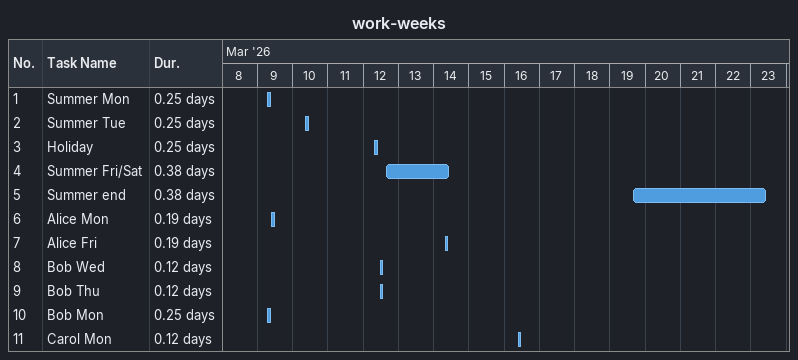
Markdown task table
work-weeks

| ID | Task | Duration | Start | Finish |
|---|---|---|---|---|
| 1 | Summer Mon | 0.25d | 2026-03-09 | 2026-03-09 |
| 2 | Summer Tue | 0.25d | 2026-03-10 | 2026-03-10 |
| 3 | Holiday | 0.25d | 2026-03-12 | 2026-03-12 |
| 4 | Summer Fri/Sat | 0.38d | 2026-03-12 | 2026-03-14 |
| 5 | Summer end | 0.38d | 2026-03-19 | 2026-03-23 |
| 6 | Alice Mon | 0.19d | 2026-03-09 | 2026-03-09 |
| 7 | Alice Fri | 0.19d | 2026-03-14 | 2026-03-14 |
| 8 | Bob Wed | 0.12d | 2026-03-12 | 2026-03-12 |
| 9 | Bob Thu | 0.12d | 2026-03-12 | 2026-03-12 |
| 10 | Bob Mon | 0.25d | 2026-03-09 | 2026-03-09 |
| 11 | Carol Mon | 0.12d | 2026-03-16 | 2026-03-16 |
